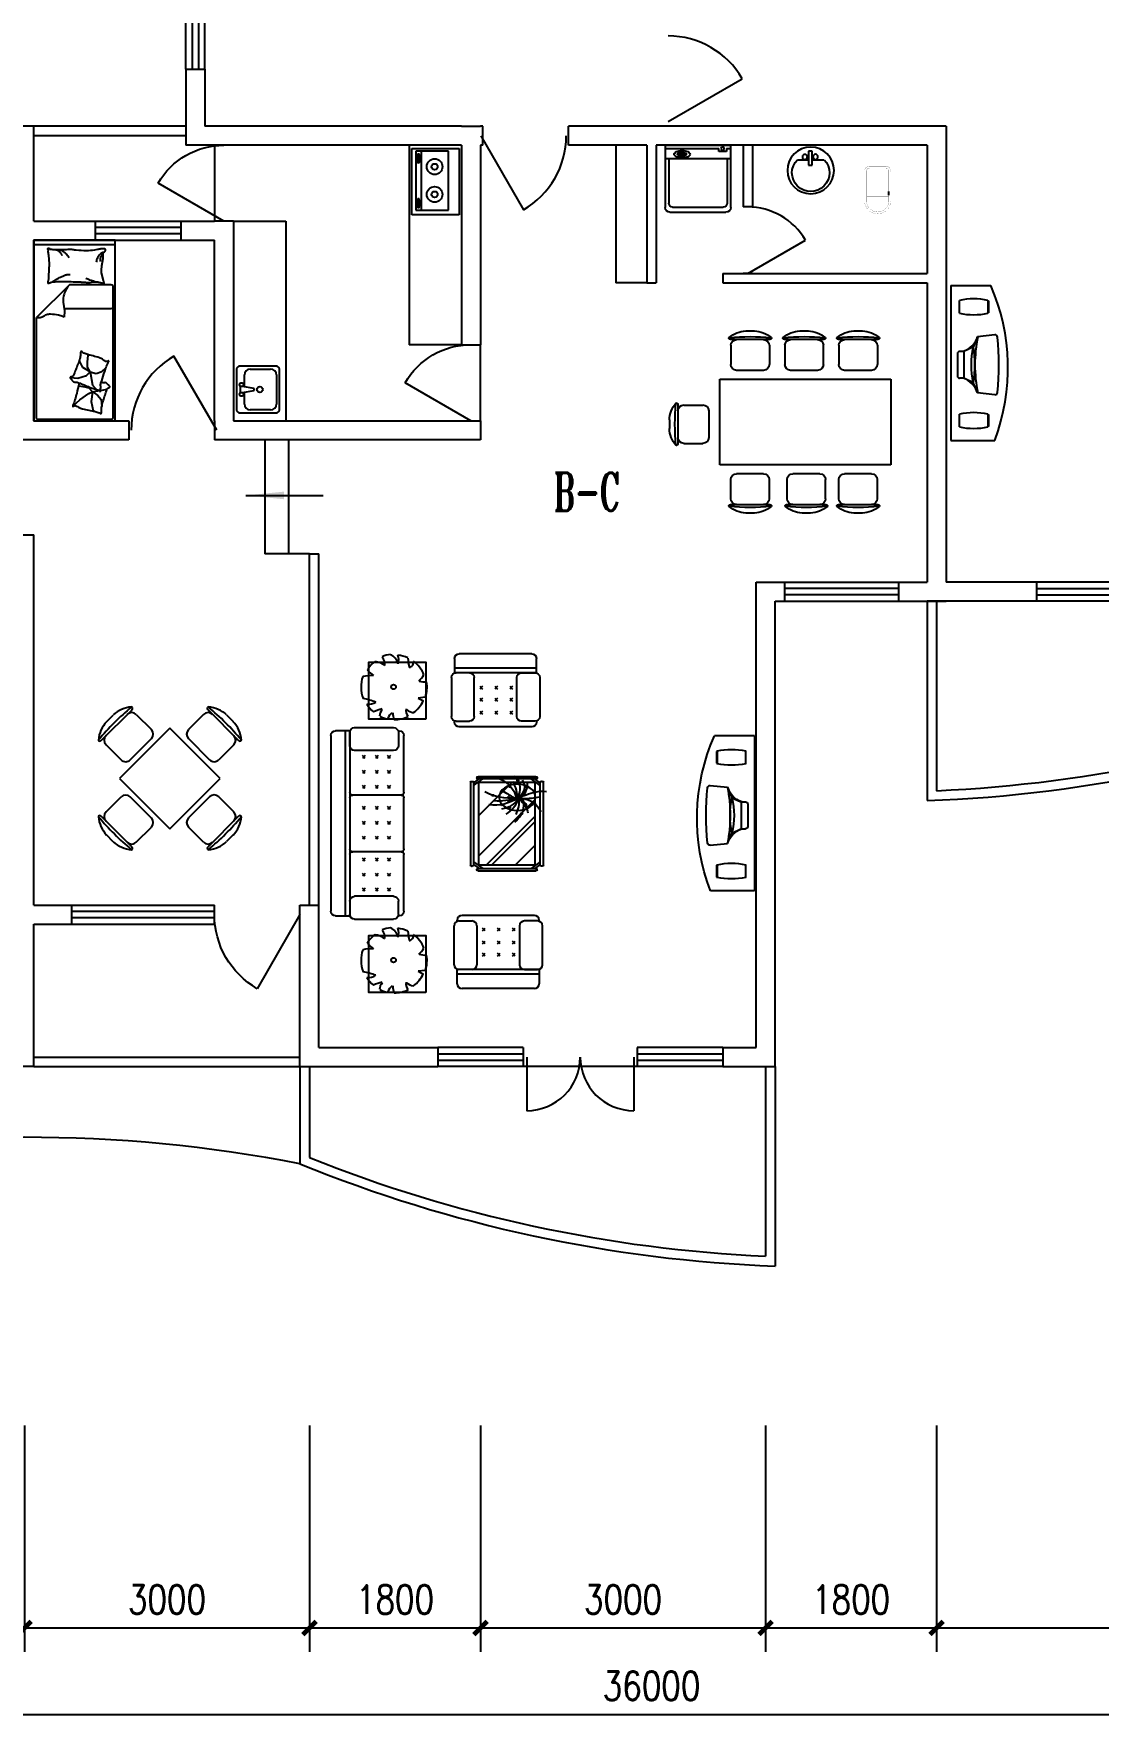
# Model space of a CAD drawing. Header units: millimetres. Extents: x 921 to 48431, y 453 to 41754.
# Drawn here: x 17580 to 28786, y 703 to 18397 of the extents above; entities that cross this region are included whole.
import ezdxf
from ezdxf.enums import TextEntityAlignment as Align

# ---------------------------------------------------------------- set-up
doc = ezdxf.new("R2010")
doc.units = ezdxf.units.MM
for name, color, linetype in [('3', 7, 'Continuous'), ('LINE', 7, 'Continuous'), ('PUB_DIM', 3, 'Continuous'), ('PUB_WINDW', 7, 'Continuous'), ('TOTHER', 7, 'Continuous'), ('WALL', 255, 'Continuous'), ('WINDOW', 2, 'Continuous'), ('WINDOW_TEXT', 7, 'Continuous')]:
    doc.layers.add(name, color=color, linetype=linetype)
doc.styles.add('_ROMANT', font='ROMANT', dxfattribs={"width": 0.6})
doc.styles.add('DIM_FONT', font='SIMPLEX', dxfattribs={"width": 0.8})
doc.styles.add('SIMPLEX', font='SIMPLEX.SHX')
doc.styles.get("Standard").update_dxf_attribs({"font": 'arial.ttf'})
doc.dimstyles.new('NORMAL', dxfattribs={"dimscale": 2, "dimtxt": 300, "dimasz": 1, "dimexe": 250, "dimexo": 300, "dimgap": 0.09, "dimtad": 1, "dimtoh": 1, "dimdec": 0, "dimzin": 0, "dimdsep": 46, "dimtxsty": 'DIM_FONT', "dimcen": 0.09, "dimadec": 0, "dimazin": 0, "dimtfac": 1, "dimtdec": 0, "dimtix": 1, "dimtofl": 0, "dimtmove": 2, "dimatfit": 3, "dimfxl": 1, "dimtolj": 1, "dimtzin": 0, "dimarcsym": 0})

# ---------------------------------------------------------------- blocks, each defined once
blk = doc.blocks.new('_DIMX')
at = {"const_width": 50}
blk.add_lwpolyline([(-70, -70), (70, 70)], dxfattribs=at)
blk = doc.blocks.new('*D76')
at = {"color": 4, "linetype": 'ByBlock', "transparency": 16777216}
for p, q in [((554845, -332279), (554845, -335569)), ((590845, -332279), (590845, -335569)), ((554846, -335319), (590844, -335319))]:
    blk.add_line(p, q, dxfattribs=at)
at = {"layer": 'DEFPOINTS', "color": 0, "linetype": 'ByBlock', "transparency": 16777216}
for p in [(554845, -331979), (590845, -331979), (590845, -335319)]:
    blk.add_point(p, dxfattribs=at)
at = {"color": 4, "linetype": 'ByBlock', "transparency": 16777216, "rotation": 180}
blk.add_blockref('_DIMX', (554845, -335319), dxfattribs=at)
at = {"color": 4, "linetype": 'ByBlock', "transparency": 16777216}
blk.add_blockref('_DIMX', (590845, -335319), dxfattribs=at)
at = {"color": 7, "linetype": 'ByBlock', "transparency": 16777216, "insert": (572845, -335019), "char_height": 300, "attachment_point": 5, "style": 'DIM_FONT'}
blk.add_mtext('\\A1;36000', dxfattribs=at)
blk = doc.blocks.new('*D59')
at = {"color": 4, "linetype": 'ByBlock', "transparency": 16777216}
for p, q in [((566245, -332279), (566245, -334659)), ((569245, -332279), (569245, -334659)), ((566246, -334409), (569244, -334409))]:
    blk.add_line(p, q, dxfattribs=at)
at = {"layer": 'DEFPOINTS', "color": 0, "linetype": 'ByBlock', "transparency": 16777216}
for p in [(566245, -331979), (569245, -331979), (569245, -334409)]:
    blk.add_point(p, dxfattribs=at)
at = {"color": 4, "linetype": 'ByBlock', "transparency": 16777216, "rotation": 180}
blk.add_blockref('_DIMX', (566245, -334409), dxfattribs=at)
at = {"color": 4, "linetype": 'ByBlock', "transparency": 16777216}
blk.add_blockref('_DIMX', (569245, -334409), dxfattribs=at)
at = {"color": 7, "linetype": 'ByBlock', "transparency": 16777216, "insert": (567745, -334109), "char_height": 300, "attachment_point": 5, "style": 'DIM_FONT'}
blk.add_mtext('\\A1;3000', dxfattribs=at)
blk = doc.blocks.new('*D63')
at = {"color": 4, "linetype": 'ByBlock', "transparency": 16777216}
for p, q in [((575845, -332279), (575845, -334659)), ((580645, -332279), (580645, -334659)), ((575846, -334409), (580644, -334409))]:
    blk.add_line(p, q, dxfattribs=at)
at = {"layer": 'DEFPOINTS', "color": 0, "linetype": 'ByBlock', "transparency": 16777216}
for p in [(575845, -331979), (580645, -331979), (580645, -334409)]:
    blk.add_point(p, dxfattribs=at)
at = {"color": 4, "linetype": 'ByBlock', "transparency": 16777216, "rotation": 180}
blk.add_blockref('_DIMX', (575845, -334409), dxfattribs=at)
at = {"color": 4, "linetype": 'ByBlock', "transparency": 16777216}
blk.add_blockref('_DIMX', (580645, -334409), dxfattribs=at)
at = {"color": 7, "linetype": 'ByBlock', "transparency": 16777216, "insert": (578245, -334109), "char_height": 300, "attachment_point": 5, "style": 'DIM_FONT'}
blk.add_mtext('\\A1;4800', dxfattribs=at)
blk = doc.blocks.new('*D62')
at = {"color": 4, "linetype": 'ByBlock', "transparency": 16777216}
for p, q in [((574045, -332279), (574045, -334659)), ((575845, -332279), (575845, -334659)), ((574046, -334409), (575844, -334409))]:
    blk.add_line(p, q, dxfattribs=at)
at = {"layer": 'DEFPOINTS', "color": 0, "linetype": 'ByBlock', "transparency": 16777216}
for p in [(574045, -331979), (575845, -331979), (575845, -334409)]:
    blk.add_point(p, dxfattribs=at)
at = {"color": 4, "linetype": 'ByBlock', "transparency": 16777216, "rotation": 180}
blk.add_blockref('_DIMX', (574045, -334409), dxfattribs=at)
at = {"color": 4, "linetype": 'ByBlock', "transparency": 16777216}
blk.add_blockref('_DIMX', (575845, -334409), dxfattribs=at)
at = {"color": 7, "linetype": 'ByBlock', "transparency": 16777216, "insert": (574945, -334109), "char_height": 300, "attachment_point": 5, "style": 'DIM_FONT'}
blk.add_mtext('\\A1;1800', dxfattribs=at)
blk = doc.blocks.new('*D61')
at = {"color": 4, "linetype": 'ByBlock', "transparency": 16777216}
for p, q in [((571045, -332279), (571045, -334659)), ((574045, -332279), (574045, -334659)), ((571046, -334409), (574044, -334409))]:
    blk.add_line(p, q, dxfattribs=at)
at = {"layer": 'DEFPOINTS', "color": 0, "linetype": 'ByBlock', "transparency": 16777216}
for p in [(571045, -331979), (574045, -331979), (574045, -334409)]:
    blk.add_point(p, dxfattribs=at)
at = {"color": 4, "linetype": 'ByBlock', "transparency": 16777216, "rotation": 180}
blk.add_blockref('_DIMX', (571045, -334409), dxfattribs=at)
at = {"color": 4, "linetype": 'ByBlock', "transparency": 16777216}
blk.add_blockref('_DIMX', (574045, -334409), dxfattribs=at)
at = {"color": 7, "linetype": 'ByBlock', "transparency": 16777216, "insert": (572545, -334109), "char_height": 300, "attachment_point": 5, "style": 'DIM_FONT'}
blk.add_mtext('\\A1;3000', dxfattribs=at)
blk = doc.blocks.new('*D60')
at = {"color": 4, "linetype": 'ByBlock', "transparency": 16777216}
for p, q in [((569245, -332279), (569245, -334659)), ((571045, -332279), (571045, -334659)), ((569246, -334409), (571044, -334409))]:
    blk.add_line(p, q, dxfattribs=at)
at = {"layer": 'DEFPOINTS', "color": 0, "linetype": 'ByBlock', "transparency": 16777216}
for p in [(569245, -331979), (571045, -331979), (571045, -334409)]:
    blk.add_point(p, dxfattribs=at)
at = {"color": 4, "linetype": 'ByBlock', "transparency": 16777216, "rotation": 180}
blk.add_blockref('_DIMX', (569245, -334409), dxfattribs=at)
at = {"color": 4, "linetype": 'ByBlock', "transparency": 16777216}
blk.add_blockref('_DIMX', (571045, -334409), dxfattribs=at)
at = {"color": 7, "linetype": 'ByBlock', "transparency": 16777216, "insert": (570145, -334109), "char_height": 300, "attachment_point": 5, "style": 'DIM_FONT'}
blk.add_mtext('\\A1;1800', dxfattribs=at)
blk = doc.blocks.new('_DBLK')
blk.add_line((-0.5, 0), (0, -0.866))
blk.add_arc((-0.5, 0), 1, 300, 0)
at = {"style": 'SIMPLEX', "flags": 9}
blk.add_attdef('A', text='', height=1, dxfattribs=at).set_placement((0, 1.5), align=Align.MIDDLE)
blk = doc.blocks.new('M_C55HKH')
for p, q in [((0, -52), (900, -52)), ((26, -509), (26, -1968)), ((503, -489), (46, -489)), ((503, -489), (872, -858)), ((46, -761), (564, -761)), ((872, -1968), (872, -858)), ((299, -1273), (295, -1270)), ((307, -1352), (299, -1273)), ((146, -1456), (100, -1409)), ((211, -1478), (146, -1456)), ((278, -1459), (211, -1478)), ((278, -1459), (251, -1606)), ((278, -1459), (305, -1407)), ((278, -1459), (357, -1410)), ((317, -1498), (278, -1459)), ((305, -1407), (307, -1352)), ((357, -1410), (393, -1337)), ((393, -1337), (392, -1318)), ((163, -1664), (89, -1649)), ((249, -1682), (175, -1667)), ((219, -1643), (211, -1652)), ((251, -1606), (219, -1643)), ((249, -1682), (286, -1639)), ((286, -1639), (333, -1628)), ((412, -1527), (317, -1498)), ((333, -1628), (405, -1618)), ((495, -1523), (412, -1527)), ((154, -1766), (147, -1841)), ((196, -1718), (154, -1766)), ((249, -1682), (196, -1718)), ((266, -1787), (243, -1892)), ((249, -1682), (266, -1787)), ((292, -1700), (249, -1682)), ((391, -1769), (292, -1700)), ((469, -1839), (391, -1769)), ((46, -1988), (852, -1988))]:
    blk.add_line(p, q)
blk.add_lwpolyline([(0, -2000), (0, 0), (900, 0), (900, -2000)], close=True)
for points in [[(135, -134, -0.263368), (107, -115, -0.494818), (116, -96, -0.049225), (134, -94, -0.036831), (158, -96, -0.031893), (196, -104, 0.035782), (230, -111, 0.032941), (319, -117, 0.026564), (430, -111, 0.017905), (468, -106, -0.033397), (488, -104, -0.03204), (525, -104, 0.018442), (590, -107, 0.010837), (654, -107, 0.014624), (702, -104, 0.111249), (725, -96, -0.153708), (742, -92, -0.076444), (749, -94, -0.215512), (751, -96, -0.585858), (748, -99, 0.363489), (744, -102, 0.191716), (743, -113, -0.129675), (745, -130, -0.01735), (742, -147, 0.019326), (740, -162, 0.018818), (733, -230, 0.021828), (732, -289, 0.006204), (734, -323, 0.001963), (740, -430, 0.028341), (744, -466, -0.117014), (744, -475, -0.36606), (742, -476, -0.03973), (728, -473, -0.048309), (715, -468, 0.062981), (704, -464, 0.04058), (681, -461, 0.014345), (614, -458, 0.005484), (488, -459, 0.007153), (392, -462, 0.008762), (350, -465, -0.008153), (304, -468, -0.06251), (247, -463, 0.078669), (201, -461, 0.047825), (179, -466, -0.034494), (148, -473, -0.023571), (123, -476, -0.510228), (122, -475), (129, -445), (150, -363, 0.073041), (152, -343, 0.023305), (146, -282, 0.018299), (142, -259, -0.01097), (135, -221, -0.042281), (132, -187, -0.027201), (135, -133)], [(133, -150, -0.05369), (148, -163, -0.070312), (156, -175, -0.015448), (159, -183, -0.013244), (163, -194, -0.082127), (166, -212, -0.064164), (163, -235)], [(135, -134, -0.077379), (170, -159, -0.077379), (195, -194, -0.047525), (205, -218, -0.047525), (210, -244)], [(609, -107, 0.027842), (585, -118, 0.048685), (573, -126, 0.023666), (545, -150, 0.031223), (526, -171, 0.046801), (521, -179, 0.023191), (513, -196)], [(691, -102, 0.088153), (656, -105, 0.088153), (625, -120, 0.077547), (604, -142, 0.077547), (590, -169)], [(225, -460, 0.009729), (253, -451, 0.009729), (280, -441, 0.007971), (301, -432, 0.007971), (323, -423)], [(695, -462, 0.016108), (656, -436, 0.024599), (629, -421, 0.009477), (580, -397, 0.015937), (550, -385, 0.072521), (534, -381, 0.033339), (498, -381)], [(503, -489, -0.085272), (566, -599, -0.124044), (575, -686), (562, -782), (563, -854)], [(563, -854, -0.027362), (602, -838, -0.040834), (629, -830, -0.038441), (717, -821, -0.076528), (761, -826, -0.103649), (788, -840, 0.093398), (818, -857, 0.072727), (841, -861, 0.052315), (872, -858)], [(400, -1581, 0.025626), (402, -1591, 0.0108), (426, -1697, 0.00456), (445, -1769, 0.01125), (454, -1797, 0.069394), (462, -1813, -0.079756), (468, -1827, -0.106399), (469, -1839, -0.328642), (466, -1842, -0.299547), (461, -1840, 0.189917), (454, -1835, 0.033518), (446, -1833, 0.075627), (442, -1833, 0.053489), (436, -1835, 0.017838), (418, -1843, 0.038394), (397, -1855, -0.059529), (384, -1862, -0.035943), (362, -1869, -0.011245), (291, -1884, -0.006203), (259, -1889, 0.010783), (241, -1893, 0.019485), (230, -1895, 0.005062), (188, -1908, 0.101392), (167, -1919, -0.223768), (156, -1922, -0.25558), (153, -1920, -0.081563), (150, -1907, -0.071805), (151, -1893, 0.069985), (152, -1879, 0.03546), (145, -1831, 0.029432), (130, -1774, 0.001554), (121, -1746, -0.00152), (112, -1718, -0.004735), (102, -1689, 0.00382), (91, -1653, 0.296001), (66, -1634, -0.649774), (61, -1616, -0.02319), (65, -1613, 0.0288), (68, -1610, 0.005727), (73, -1605, -0.004358), (80, -1599, -0.027528), (94, -1586, -0.046214), (104, -1580, -0.194121), (117, -1579, 0.133719), (137, -1580, 0.005779), (155, -1575, 0.008882)]]:
    blk.add_lwpolyline(points, format="xyb")
blk.add_lwpolyline([(345, -1251, 0.101392), (366, -1238, -0.223768), (377, -1234, -0.25558), (380, -1236, -0.081563), (384, -1249, -0.071805), (384, -1263, 0.069985), (384, -1277, 0.03546), (394, -1324, 0.029432), (414, -1380, 0.001554), (425, -1407, -0.00152), (437, -1434, -0.004735), (448, -1462, 0.00382), (462, -1497, 0.296001), (488, -1515, -0.649774), (495, -1532, -0.02319), (491, -1536, 0.0288), (488, -1539, 0.005727), (484, -1544, -0.004358), (478, -1551, -0.027528), (464, -1564, -0.046214), (455, -1571, -0.194121), (442, -1573, 0.133719), (422, -1574, 0.011505), (387, -1586, 0.008882), (343, -1604, 0.012426), (286, -1629, -0.033612), (264, -1637), (218, -1652), (182, -1663, 0.224341), (170, -1674, -0.722772), (163, -1673, -0.103513), (163, -1670, 0.053465), (163, -1664, 0.030109), (161, -1646, -0.031436), (159, -1628, -0.05324), (160, -1616, 0.05518), (161, -1604, 0.056271), (157, -1583, 0.0108), (124, -1480, 0.00456), (100, -1409, 0.01125), (89, -1381, 0.069394), (80, -1366, -0.079756), (73, -1353, -0.106399), (71, -1341, -0.328642), (74, -1338, -0.299547), (79, -1340, 0.189917), (86, -1344, 0.033518), (94, -1345, 0.075627), (98, -1345, 0.053489), (104, -1343, 0.017838), (122, -1333, 0.038394), (141, -1319, -0.059529), (154, -1311, -0.035943), (175, -1303, -0.011245), (245, -1283, -0.006203), (276, -1275, 0.010783), (295, -1270, 0.019485), (305, -1266, 0.005062)], format="xyb", close=True)
for centre, start, end in [((46, -509), 90, 180), ((46, -741), 180, 270), ((46, -1968), 180, 270), ((852, -1968), 270, 0)]:
    blk.add_arc(centre, 20, start, end)
at = {"style": 'DIM_FONT', "width": 0.8, "flags": 9}
for tag in ['XSIZE', 'YSIZE']:
    blk.add_attdef(tag, (0, 0), '', height=0.5, dxfattribs=at)
blk = doc.blocks.new('_WBLK')
for p, q in [((-0.5, 0.5), (0.5, 0.5)), ((0.5, 0.167), (-0.5, 0.167)), ((0.5, -0.167), (-0.5, -0.167)), ((-0.5, -0.5), (0.5, -0.5))]:
    blk.add_line(p, q)
at = {"style": 'SIMPLEX', "flags": 9}
blk.add_attdef('A', text='', height=1, dxfattribs=at).set_placement((0, 1.5), align=Align.MIDDLE)
blk = doc.blocks.new('M_C31TFZ')
for p, q in [((-729, 395), (-404, 720)), ((393, 721), (718, 395)), ((-672, 593), (-602, 663)), ((-359, 669), (-200, 510)), ((348, 669), (189, 510)), ((591, 664), (661, 594)), ((-5, 527), (-536, -3)), ((-423, 192), (-200, 415)), ((525, -3), (-5, 527)), ((189, 415), (412, 192)), ((-678, 351), (-518, 192)), ((667, 351), (508, 192)), ((-536, -3), (-5, -533)), ((-5, -533), (525, -3)), ((-677, -357), (-518, -198)), ((-200, -421), (-423, -198)), ((412, -198), (190, -420)), ((667, -357), (508, -198)), ((-403, -726), (-729, -401)), ((-359, -675), (-200, -516)), ((349, -675), (190, -516)), ((718, -401), (393, -726)), ((-602, -670), (-672, -599)), ((661, -599), (591, -669))]:
    blk.add_line(p, q)
for centre, radius, start, end in [((1327, -1336), 2713, 129.8023, 140.1977), ((-386, 434), 316, 94.2735, 133.2349), ((-408, 738), 10, 22.33, 94.2735), ((-418, 734), 20, 315, 22.33), ((407, 735), 20, 157.67, 225), ((398, 738), 10, 85.7265, 157.67), ((-1338, -1336), 2713, 39.8023, 50.1977), ((375, 434), 316, 46.7651, 85.7265), ((-442, 377), 316, 136.7651, 175.7265), ((-407, 621), 67.5, 45, 135), ((396, 622), 67.5, 45, 135), ((431, 377), 316, 4.2735, 43.2349), ((-747, 400), 10, 175.7265, 247.67), ((-743, 409), 20, 247.67, 315), ((-630, 399), 67.5, 135, 225), ((-248, 462), 67.5, 315, 45), ((237, 462), 67.5, 135, 225), ((619, 399), 67.5, 315, 45), ((732, 409), 20, 225, 292.33), ((736, 400), 10, 292.33, 4.2735), ((-471, 239), 67.5, 225, 315), ((460, 240), 67.5, 225, 315), ((-471, -246), 67.5, 45, 135), ((460, -245), 67.5, 45, 135), ((-747, -406), 10, 112.33, 184.2735), ((-442, -383), 316, 184.2735, 223.2349), ((1328, 1330), 2713, 219.8023, 230.1977), ((-743, -415), 20, 45, 112.33), ((-630, -405), 67.5, 135, 225), ((-248, -468), 67.5, 315, 45), ((237, -468), 67.5, 135, 225), ((-1338, 1330), 2713, 309.8023, 320.1977), ((431, -383), 316, 316.7651, 355.7265), ((619, -405), 67.5, 315, 45), ((732, -415), 20, 67.67, 135), ((736, -406), 10, 355.7265, 67.67), ((-385, -440), 316, 226.7651, 265.7265), ((-407, -627), 67.5, 225, 315), ((396, -627), 67.5, 225, 315), ((375, -439), 316, 274.2735, 313.2349), ((-408, -744), 10, 265.7265, 337.67), ((-418, -741), 20, 337.67, 45), ((407, -740), 20, 135, 202.33), ((398, -744), 10, 202.33, 274.2735)]:
    blk.add_arc(centre, radius, start, end)
at = {"width": 0.8, "flags": 9}
for tag in ['XSIZE', 'YSIZE']:
    blk.add_attdef(tag, (0, 0), '', height=0.5, dxfattribs=at)
blk = doc.blocks.new('M_C56KIS')
for p, q in [((62, 318), (72, 242)), ((72, 242), (101, 299)), ((101, 299), (101, 299))]:
    blk.add_line(p, q)
blk.add_lwpolyline([(294, 325), (294, -275), (-306, -275), (-306, 325)], close=True)
blk.add_circle((-46, -16), 24.7)
for centre, radius, start, end in [((-307, 139), 56.5, 8.941, 100.0107), ((-46, -12), 340, 112.0103, 142.6392), ((-371, -22), 380, 45.9782, 58.5315), ((-666, 365), 570, 348.5728, 356.6649), ((-46, -12), 348, 72.0426, 98.475), ((-46, -12), 341, 37.2751, 64.8245), ((82, 215), 145, 319.7203, 351.7151), ((-277, -88), 115, 97.3912, 159.6952), ((-332, -105), 143, 71.8009, 110.5991), ((-46, -12), 338, 154.3498, 173.0356), ((-402, 850), 718, 274.1465, 282.1238), ((207, 198), 84.2, 254.8555, 310.96), ((-46, -12), 345, 0.5321, 25.5856), ((-46, -12), 342, 185.9236, 201.5277), ((-287, -214), 106, 81.8314, 131.8278), ((-119, -230), 194, 141.6582, 174.3093), ((1199, 167), 1058, 196.6397, 201.9099), ((262, -63), 99.6, 227.0454, 270.9651), ((241, 102), 125, 263.2775, 297.8128), ((333, 45), 131, 215.3868, 249.7411), ((-46, -12), 344, 334.0767, 348.9021), ((-46, -12), 333, 216.594, 237.4464), ((-456, -26), 353, 310.8536, 325.193), ((259, -243), 425, 177.9455, 193.2146), ((-46, -12), 346, 251.5307, 290.63), ((1320, -611), 1274, 161.2865, 167.5451), ((-13, -284), 151, 354.7323, 32.8544), ((-46, -12), 339, 302.6098, 320.6752)]:
    blk.add_arc(centre, radius, start, end)
at = {"style": 'DIM_FONT', "width": 0.8, "flags": 9}
for tag in ['XSIZE', 'YSIZE']:
    blk.add_attdef(tag, (0, 0), '', height=0.5, dxfattribs=at)
blk = doc.blocks.new('M_C47JEV')
for p, q in [((-431, 711), (-431, 720)), ((-415, 711), (-275, 711)), ((381, 770), (-381, 770)), ((415, 711), (275, 711)), ((431, 711), (431, 720)), ((-465, 250), (-465, 661)), ((-225, 661), (-225, 250)), ((-136, 606), (-166, 637)), ((-166, 606), (-136, 637)), ((-9, 606), (21, 637)), ((21, 606), (-9, 637)), ((179, 606), (149, 637)), ((149, 606), (179, 637)), ((225, 661), (225, 250)), ((465, 250), (465, 661)), ((-136, 469), (-166, 499)), ((-166, 469), (-136, 499)), ((-136, 342), (-166, 372)), ((-166, 342), (-136, 372)), ((21, 469), (-9, 499)), ((-9, 469), (21, 499)), ((21, 342), (-9, 372)), ((-9, 342), (21, 372)), ((179, 469), (149, 499)), ((149, 469), (179, 499)), ((179, 342), (149, 372)), ((149, 342), (179, 372)), ((-431, 50), (-431, 203)), ((431, 200), (-431, 200)), ((-275, 200), (-415, 200)), ((275, 200), (415, 200)), ((431, 200), (431, 50)), ((431, 150), (-431, 150)), ((381, 0), (-381, 0))]:
    blk.add_line(p, q)
for centre, start, end in [((-415, 661), 90, 180), ((-381, 720), 90, 180), ((-275, 661), 0, 90), ((275, 661), 90, 180), ((381, 720), 360, 90), ((415, 661), 0, 90), ((-415, 250), 180, 270), ((-275, 250), 270, 0), ((275, 250), 180, 270), ((415, 250), 270, 0), ((-381, 50), 180, 270), ((381, 50), 270, 0)]:
    blk.add_arc(centre, 50, start, end)
at = {"style": 'DIM_FONT', "width": 0.8, "flags": 9}
for tag in ['XSIZE', 'YSIZE']:
    blk.add_attdef(tag, (0, 0), '', height=0.5, dxfattribs=at)
blk = doc.blocks.new('_DBLK1')
for p, q in [((-0.47, 0), (-0.47, -0.47)), ((0.47, 0), (0.47, -0.47))]:
    blk.add_line(p, q)
for centre, start, end in [((-0.47, 0), 270, 0), ((0.47, 0), 180, 270)]:
    blk.add_arc(centre, 0.47, start, end)
at = {"layer": 'WINDOW_TEXT', "style": 'SIMPLEX', "flags": 9}
blk.add_attdef('A', text='', height=1, dxfattribs=at).set_placement((0, 1.5), align=Align.MIDDLE)
blk = doc.blocks.new('M_C46QQU')
for p, q in [((-975, 711), (-975, 720)), ((-958, 711), (-818, 711)), ((-925, 770), (-327, 770)), ((-298, 740), (-298, 230)), ((-269, 770), (269, 770)), ((298, 740), (298, 230)), ((327, 770), (925, 770)), ((958, 711), (818, 711)), ((975, 711), (975, 720)), ((-1008, 250), (-1008, 661)), ((-768, 661), (-768, 250)), ((-713, 627), (-683, 597)), ((-683, 627), (-713, 597)), ((-556, 627), (-526, 597)), ((-526, 627), (-556, 597)), ((-398, 627), (-368, 597)), ((-368, 627), (-398, 597)), ((-138, 627), (-168, 597)), ((-168, 627), (-138, 597)), ((20, 627), (-11, 597)), ((-11, 627), (20, 597)), ((177, 627), (147, 597)), ((147, 627), (177, 597)), ((368, 627), (398, 597)), ((398, 627), (368, 597)), ((526, 627), (556, 597)), ((556, 627), (526, 597)), ((683, 627), (713, 597)), ((713, 627), (683, 597)), ((768, 661), (768, 250)), ((1008, 250), (1008, 661)), ((-713, 500), (-683, 469)), ((-683, 500), (-713, 469)), ((-713, 363), (-683, 332)), ((-683, 363), (-713, 332)), ((-556, 500), (-526, 469)), ((-526, 500), (-556, 469)), ((-526, 363), (-556, 332)), ((-556, 363), (-526, 332)), ((-398, 500), (-368, 469)), ((-368, 500), (-398, 469)), ((-398, 363), (-368, 332)), ((-368, 363), (-398, 332)), ((-138, 500), (-168, 469)), ((-168, 500), (-138, 469)), ((-138, 363), (-168, 332)), ((-168, 363), (-138, 332)), ((20, 500), (-11, 469)), ((-11, 500), (20, 469)), ((-11, 363), (20, 332)), ((20, 363), (-11, 332)), ((177, 500), (147, 469)), ((147, 500), (177, 469)), ((177, 363), (147, 332)), ((147, 363), (177, 332)), ((368, 500), (398, 469)), ((398, 500), (368, 469)), ((368, 363), (398, 332)), ((398, 363), (368, 332)), ((526, 500), (556, 469)), ((556, 500), (526, 469)), ((556, 363), (526, 332)), ((526, 363), (556, 332)), ((683, 500), (713, 469)), ((713, 500), (683, 469)), ((683, 363), (713, 332)), ((713, 363), (683, 332)), ((-975, 50), (-975, 203)), ((975, 200), (-975, 200)), ((-818, 200), (-958, 200)), ((818, 200), (958, 200)), ((975, 200), (975, 50)), ((975, 150), (-975, 150)), ((925, 0), (-925, 0))]:
    blk.add_line(p, q)
for centre, radius, start, end in [((-958, 661), 50, 90, 180), ((-925, 720), 50, 90, 180), ((-818, 661), 50, 0, 90), ((-328, 740), 30, 360, 90), ((-268, 740), 30, 90, 180), ((268, 740), 30, 0, 90), ((328, 740), 30, 90, 180), ((818, 661), 50, 90, 180), ((925, 720), 50, 360, 90), ((958, 661), 50, 0, 90), ((-958, 250), 50, 180, 270), ((-818, 250), 50, 270, 0), ((-328, 230), 30, 270, 0), ((-268, 230), 30, 180, 270), ((268, 230), 30, 270, 360), ((328, 230), 30, 180, 270), ((818, 250), 50, 180, 270), ((958, 250), 50, 270, 0), ((-925, 50), 50, 180, 270), ((925, 50), 50, 270, 0)]:
    blk.add_arc(centre, radius, start, end)
at = {"style": 'DIM_FONT', "width": 0.8, "flags": 9}
for tag in ['XSIZE', 'YSIZE']:
    blk.add_attdef(tag, (0, 0), '', height=0.5, dxfattribs=at)
blk = doc.blocks.new('U_B25PKY')
for p, q in [((0, 421), (-1632, 421)), ((-1632, 421), (-1632, -42)), ((0, 421), (0, 0)), ((-1489, 330), (-1356, 330)), ((-1131, 138), (-1022, 183)), ((-1022, 183), (-979, 278)), ((-977, 288), (-977, 327)), ((-695, 283), (-977, 283)), ((-719, 351), (-953, 351)), ((-695, 288), (-695, 327)), ((-650, 183), (-693, 278)), ((-541, 138), (-650, 183)), ((-292, 330), (-159, 330)), ((-1356, 30), (-1489, 30)), ((-1486, 28), (-1360, 28)), ((-1486, 22), (-1486, 28)), ((-1360, 22), (-1486, 22)), ((-1360, 28), (-1360, 22)), ((-1151, -45), (-1131, 138)), ((-521, -45), (-541, 138)), ((-159, 30), (-292, 30)), ((-288, 28), (-163, 28)), ((-288, 22), (-288, 28)), ((-163, 22), (-288, 22)), ((-163, 28), (-163, 22))]:
    blk.add_line(p, q)
for centre, radius, start, end in [((-813, 180), 693, 167.4936, 192.5064), ((-2033, 180), 693, 347.4936, 12.5064), ((-1206, 368), 242, 287.8629, 340.7144), ((-836, -540), 747, 75.5623, 104.4377), ((-836, 1237), 1071, 259.9835, 280.0165), ((-1001, 288), 24, 335.571, 0), ((-953, 327), 24, 90, 180), ((-719, 327), 24, 0, 90), ((-466, 368), 242, 199.2856, 252.1371), ((-671, 288), 24, 180, 204.429), ((384, 180), 693, 167.4936, 192.5064), ((-835, 180), 693, 347.4936, 12.5064), ((-867, 1977), 2159, 249.253, 293.6744), ((-836, -1344), 1510, 78.7291, 101.2709), ((-1127, -47), 24, 173.8008, 270), ((-836, 2854), 2940, 264.3155, 275.6845), ((-545, -47), 24, 270, 6.1992)]:
    blk.add_arc(centre, radius, start, end)
at = {"style": 'DIM_FONT', "width": 0.6, "flags": 9}
for tag in ['XSIZE', 'YSIZE']:
    blk.add_attdef(tag, (0, 0), '', height=0.5, dxfattribs=at)
blk = doc.blocks.new('U_B4CPY')
at = {"layer": 'PUB_DIM', "rotation": 270}
blk.add_blockref('U_B25PKY', (-421, 0), dxfattribs=at)
at = {"style": 'DIM_FONT', "width": 0.8, "flags": 9}
for tag in ['XSIZE', 'YSIZE']:
    blk.add_attdef(tag, (0, 0), '', height=0.5, dxfattribs=at)
blk = doc.blocks.new('M_C57NTX')
for p, q in [((-427, 268), (-471, 224)), ((-399, 268), (-471, 196)), ((-446, 283), (-446, 278)), ((-436, 293), (473, 293)), ((-436, 268), (473, 268)), ((436, 268), (509, 196)), ((465, 268), (509, 224)), ((483, 283), (483, 278)), ((-496, -226), (-496, 233)), ((-486, 243), (-481, 243)), ((-471, -226), (-471, 233)), ((-431, 72), (-217, 228)), ((-431, -116), (43, 228)), ((-431, -159), (102, 228)), ((-336, -222), (283, 228)), ((509, 233), (509, -226)), ((524, 243), (519, 243)), ((534, 233), (534, -226)), ((106, -222), (469, 42)), ((-486, -236), (-481, -236)), ((-399, -262), (-471, -189)), ((-427, -262), (-471, -218)), ((473, -262), (-436, -262)), ((436, -262), (509, -189)), ((465, -262), (509, -218)), ((524, -236), (519, -236)), ((-446, -277), (-446, -272)), ((473, -287), (-436, -287)), ((483, -277), (483, -272))]:
    blk.add_line(p, q)
blk.add_lwpolyline([(-431, -222), (-431, 228), (469, 228), (469, -222)], close=True)
at = {"const_width": 12}
for points in [[(225, 150, 1), (237, 150, 1)], [(253, 126, 1), (265, 126, 1)], [(409, 163, 1), (421, 163, 1)], [(123, 120, 1), (135, 120, 1)], [(189, 24, 1), (201, 24, 1)], [(264, 18, 1), (276, 18, 1)], [(277, 84, 1), (289, 84, 1)], [(288, 107, 1), (300, 107, 1)], [(294, 93, 1), (306, 93, 1)], [(297, 74, 1), (309, 74, 1)], [(305, 18, 1), (317, 18, 1)], [(308, 87, 1), (320, 87, 1)], [(418, 27, 1), (430, 27, 1)], [(486, 90, 1), (498, 90, 1)], [(220, -38, 1), (232, -38, 1)], [(324, -108, 1), (336, -108, 1)]]:
    blk.add_lwpolyline(points, format="xyb", close=True, dxfattribs=at)
blk.add_circle((308, 86), 144)
for centre, radius, start, end in [((-436, 283), 10, 90, 180), ((-436, 278), 10, 180, 270), ((109, 83), 193, 6.9904, 78.0284), ((156, 293), 219, 342.9456, 6.4814), ((473, 283), 10, 0, 90), ((473, 278), 10, 270, 0), ((-486, 233), 10, 90, 180), ((-481, 233), 10, 0, 90), ((228, -157), 293, 78.5516, 130.9815), ((110, -88), 259, 48.7581, 83.8624), ((176, 42), 126, 28.8901, 78.4579), ((781, 125), 490, 163.8561, 179.1105), ((-395, 504), 810, 328.9873, 340.361), ((421, -27), 169, 62.9909, 135.9102), ((448, -69), 233, 85.8741, 126.9558), ((519, 233), 10, 90, 180), ((524, 233), 10, 0, 90), ((280, -402), 502, 88.3286, 108.729), ((344, -194), 291, 103.0452, 139.7766), ((364, -84), 190, 114.0956, 166.2953), ((482, -98), 260, 134.4861, 189.3762), ((613, -62), 346, 155.0888, 185.9637), ((267, -555), 642, 70.5249, 87.8244), ((624, 28), 325, 171.2496, 218.2333), ((404, -128), 234, 53.3231, 115.7633), ((-1013, -1156), 1790, 39.0488, 42.6799), ((269, -208), 287, 31.315, 82.1378), ((-486, -226), 10, 180, 270), ((-481, -226), 10, 270, 0), ((-436, -272), 10, 90, 180), ((473, -272), 10, 0, 90), ((519, -226), 10, 180, 270), ((524, -226), 10, 270, 0), ((-436, -277), 10, 180, 270), ((473, -277), 10, 270, 0)]:
    blk.add_arc(centre, radius, start, end)
at = {"style": 'DIM_FONT', "width": 0.8, "flags": 9}
for tag in ['XSIZE', 'YSIZE']:
    blk.add_attdef(tag, (0, 0), '', height=0.5, dxfattribs=at)
blk = doc.blocks.new('M_B0OPK')
for p, q in [((-0.5, 0.5), (0.5, 0.5)), ((0.5, 0.167), (-0.5, 0.167)), ((0.5, -0.167), (-0.5, -0.167)), ((-0.5, -0.5), (0.5, -0.5))]:
    blk.add_line(p, q)
blk = doc.blocks.new('U_B22PJQ')
for p, q in [((154, 1464), (614, 1464)), ((159, 1397), (159, 1172)), ((335, 1564), (434, 1564)), ((609, 1397), (609, 1172)), ((786, 1464), (1246, 1464)), ((791, 1397), (791, 1172)), ((966, 1564), (1065, 1564)), ((1241, 1397), (1241, 1172)), ((1417, 1464), (1877, 1464)), ((1422, 1397), (1422, 1172)), ((1597, 1564), (1697, 1564)), ((1872, 1397), (1872, 1172)), ((0, 1000), (0, 0)), ((2000, 1000), (0, 1000)), ((227, 1104), (542, 1104)), ((858, 1104), (1173, 1104)), ((1490, 1104), (1805, 1104)), ((2000, 0), (2000, 1000)), ((2131, 632), (2131, 317)), ((2423, 699), (2198, 699)), ((2491, 704), (2491, 244)), ((2591, 524), (2591, 425)), ((2423, 249), (2198, 249)), ((0, 0), (2000, 0)), ((159, -397), (159, -172)), ((542, -104), (227, -104)), ((609, -397), (609, -172)), ((765, -397), (765, -172)), ((1147, -104), (832, -104)), ((1215, -397), (1215, -172)), ((1422, -397), (1422, -172)), ((1805, -104), (1490, -104)), ((1872, -397), (1872, -172)), ((614, -464), (154, -464)), ((434, -564), (335, -564)), ((1220, -464), (760, -464)), ((1039, -564), (940, -564)), ((1877, -464), (1417, -464)), ((1697, -564), (1597, -564))]:
    blk.add_line(p, q)
for centre, radius, start, end in [((145, 1480), 10, 130.7265, 202.67), ((154, 1484), 20, 202.67, 270), ((344, 1249), 316, 91.7651, 130.7265), ((384, -1214), 2713, 84.8023, 95.1977), ((227, 1397), 67.5, 90, 180), ((424, 1249), 316, 49.2735, 88.2349), ((542, 1397), 67.5, 0, 90), ((614, 1484), 20, 270, 337.33), ((624, 1480), 10, 337.33, 49.2735), ((776, 1480), 10, 130.7265, 202.67), ((786, 1484), 20, 202.67, 270), ((976, 1249), 316, 91.7651, 130.7265), ((1016, -1214), 2713, 84.8023, 95.1977), ((858, 1397), 67.5, 90, 180), ((1055, 1249), 316, 49.2735, 88.2349), ((1173, 1397), 67.5, 0, 90), ((1246, 1484), 20, 270, 337.33), ((1255, 1480), 10, 337.33, 49.2735), ((1408, 1480), 10, 130.7265, 202.67), ((1417, 1484), 20, 202.67, 270), ((1607, 1249), 316, 91.7651, 130.7265), ((1647, -1214), 2713, 84.8023, 95.1977), ((1490, 1397), 67.5, 90, 180), ((1687, 1249), 316, 49.2735, 88.2349), ((1805, 1397), 67.5, 0, 90), ((1877, 1484), 20, 270, 337.33), ((1886, 1480), 10, 337.33, 49.2735), ((227, 1172), 67.5, 180, 270), ((542, 1172), 67.5, 270, 0), ((858, 1172), 67.5, 180, 270), ((1173, 1172), 67.5, 270, 0), ((1490, 1172), 67.5, 180, 270), ((1805, 1172), 67.5, 270, 0), ((2198, 632), 67.5, 90, 180), ((2423, 632), 67.5, 0, 90), ((2511, 704), 20, 112.67, 180), ((2507, 713), 10, 40.7265, 112.67), ((-187, 474), 2713, 354.8023, 5.1977), ((2275, 514), 316, 1.7651, 40.7265), ((2275, 434), 316, 319.2735, 358.2349), ((2198, 317), 67.5, 180, 270), ((2423, 317), 67.5, 270, 0), ((2511, 244), 20, 180, 247.33), ((2507, 235), 10, 247.33, 319.2735), ((227, -172), 67.5, 90, 180), ((542, -172), 67.5, 0, 90), ((832, -172), 67.5, 90, 180), ((1147, -172), 67.5, 0, 90), ((1490, -172), 67.5, 90, 180), ((1805, -172), 67.5, 0, 90), ((145, -480), 10, 157.33, 229.2735), ((154, -484), 20, 90, 157.33), ((344, -249), 316, 229.2735, 268.2349), ((384, 2214), 2713, 264.8023, 275.1977), ((227, -397), 67.5, 180, 270), ((424, -249), 316, 271.7651, 310.7265), ((542, -397), 67.5, 270, 0), ((614, -484), 20, 22.67, 90), ((624, -480), 10, 310.7265, 22.67), ((750, -480), 10, 157.33, 229.2735), ((760, -484), 20, 90, 157.33), ((990, 2214), 2713, 264.8023, 275.1977), ((950, -249), 316, 229.2735, 268.2349), ((832, -397), 67.5, 180, 270), ((1029, -249), 316, 271.7651, 310.7265), ((1147, -397), 67.5, 270, 0), ((1220, -484), 20, 22.67, 90), ((1229, -480), 10, 310.7265, 22.67), ((1408, -480), 10, 157.33, 229.2735), ((1417, -484), 20, 90, 157.33), ((1607, -249), 316, 229.2735, 268.2349), ((1647, 2214), 2713, 264.8023, 275.1977), ((1490, -397), 67.5, 180, 270), ((1687, -249), 316, 271.7651, 310.7265), ((1805, -397), 67.5, 270, 0), ((1877, -484), 20, 22.67, 90), ((1886, -480), 10, 310.7265, 22.67)]:
    blk.add_arc(centre, radius, start, end)
at = {"style": 'DIM_FONT', "width": 0.8, "flags": 9}
for tag in ['XSIZE', 'YSIZE']:
    blk.add_attdef(tag, (0, 0), '', height=0.5, dxfattribs=at)
blk = doc.blocks.new('_ARROW')
blk.add_solid([(0, 0), (-1, 0.1), (-1, -0.1)])
blk = doc.blocks.new('M_E31EAW')
at = {"color": 0, "linetype": 'ByBlock'}
for p, q in [((0, 215), (0, -215)), ((419, 245), (31, 245)), ((143, 215), (358, 215)), ((450, -215), (450, 215)), ((41, -31), (41, 31)), ((184, 10), (61, 31)), ((82, 26), (82, 153)), ((184, -10), (184, 10)), ((419, 153), (419, -153)), ((61, -31), (184, -10)), ((82, -153), (82, -26)), ((31, -245), (419, -245)), ((358, -215), (143, -215))]:
    blk.add_line(p, q, dxfattribs=at)
for centre, radius in [((51, 51), 20.5), ((245, 0), 30.7), ((51, -51), 20.5)]:
    blk.add_circle(centre, radius, dxfattribs=at)
for centre, radius, start, end in [((31, 215), 30.7, 90, 180), ((143, 153), 61.4, 90, 180), ((358, 153), 61.4, 0, 90), ((419, 215), 30.7, 0, 90), ((143, -153), 61.4, 180, 270), ((358, -153), 61.4, 270, 0), ((31, -215), 30.7, 180, 270), ((419, -215), 30.7, 270, 0)]:
    blk.add_arc(centre, radius, start, end, dxfattribs=at)
at = {"style": 'DIM_FONT', "width": 0.8, "flags": 9}
for tag in ['XSIZE', 'YSIZE']:
    blk.add_attdef(tag, (0, 0), '', height=0.5, dxfattribs=at)
blk = doc.blocks.new('M_E2')
blk.add_line((-306, -118), (-266, -118))
at = {"const_width": 1.5}
for points in [[(-366, 138, 0.97895), (-366, -138, 0.97895)], [(-366, 118, 0.97895), (-366, -118, 0.97895)], [(-306, 118, 0.414214), (-316, 108, 0.414214)], [(0, 88, 0.462192), (-59, 137, 0.462192)], [(-20, 88, 0.414214), (-50, 118, 0.414214)], [(-316, -108, 0.414214), (-306, -118, 0.414214)], [(-59, -137, 0.462192), (0, -88, 0.462192)], [(-50, -118, 0.414214), (-20, -88, 0.414214)]]:
    blk.add_lwpolyline(points, format="xyb", dxfattribs=at)
for points in [[(-366, 137), (-59, 137)], [(-316, 118), (-366, 118)], [(-340, 118), (-266, 118)], [(-316, 108), (-316, -108)], [(-50, 118), (-267, 118)], [(-20, -88), (-20, 88)], [(0, 88), (0, -88)], [(-381, -137), (-59, -137)], [(-316, -118), (-366, -118)], [(-340, -118), (-266, -118)], [(-266, -118), (-50, -118)]]:
    blk.add_lwpolyline(points, dxfattribs=at)
at = {"width": 0.8, "flags": 9}
for tag in ['XSIZE', 'YSIZE']:
    blk.add_attdef(tag, (0, 0), '', height=0.5, dxfattribs=at)
blk = doc.blocks.new('M_E19')
for p, q in [((-323, -113), (-323, -456)), ((299, -113), (-323, -113)), ((299, -456), (299, -113)), ((-323, -400), (299, -400)), ((-323, -456), (299, -456)), ((-291, -422), (-291, -434)), ((-216, -432), (-280, -432)), ((-280, -432), (-280, -448)), ((-280, -448), (-216, -448)), ((-216, -448), (-216, -432)), ((-199, -423), (-199, -434)), ((182, -422), (182, -434)), ((193, -432), (193, -448)), ((257, -432), (193, -432)), ((193, -448), (257, -448)), ((257, -448), (257, -432)), ((274, -423), (274, -434))]:
    blk.add_line(p, q)
for points in [[(-199, -423, 0.259034), (-201, -420, 0.076276), (-213, -415, 0.036515), (-226, -412, 0.026615), (-245, -411, 0.026615), (-264, -412, 0.036515), (-277, -415, 0.076276), (-289, -420, 0.259034), (-291, -423, 0.078462), (-291, -424, 0.056762)], [(-199, -434, 0.259034), (-201, -430, 0.076276), (-213, -425, 0.036515), (-226, -423, 0.026615), (-245, -422, 0.026615), (-264, -423, 0.036515), (-277, -425, 0.076276), (-289, -430, 0.259034), (-291, -434, 0.259034), (-289, -437, 0.056762), (-280, -441, 0.036515)], [(-216, -443, 0.008736), (-213, -442, 0.076276), (-201, -437, 0.259034), (-199, -434, 0.259034)], [(274, -423, 0.259034), (272, -420, 0.076276), (260, -415, 0.036515), (247, -412, 0.026615), (228, -411, 0.026615), (209, -412, 0.036515), (196, -415, 0.076276), (184, -420, 0.259034), (182, -423, 0.078462), (182, -424, 0.056762)], [(274, -434, 0.259034), (272, -430, 0.076276), (260, -425, 0.036515), (247, -423, 0.026615), (228, -422, 0.026615), (209, -423, 0.036515), (196, -425, 0.076276), (184, -430, 0.259034), (182, -434, 0.259034), (184, -437, 0.056762), (193, -441, 0.036515)], [(257, -443, 0.008736), (260, -442, 0.076276), (272, -437, 0.259034), (274, -434, 0.259034)]]:
    blk.add_lwpolyline(points, format="xyb")
at = {"layer": 'TOTHER', "linetype": 'Continuous'}
for p, q in [((-350, 0), (350, 0)), ((-350, -500), (-350, 0)), ((350, 0), (350, -500)), ((350, -500), (-350, -500))]:
    blk.add_line(p, q, dxfattribs=at)
for centre, radius in [((-158, -259), 82.5), ((134, -259), 82.5), ((-158, -259), 31.6), ((134, -259), 31.6)]:
    blk.add_circle(centre, radius, dxfattribs=at)
at = {"width": 0.8, "flags": 9}
for tag in ['XSIZE', 'YSIZE']:
    blk.add_attdef(tag, (0, 0), '', height=0.5, dxfattribs=at)
blk = doc.blocks.new('M_E33IEP')
for p, q in [((44, -21), (44, 20)), ((44, 20), (194, 20)), ((135, 135), (135, 20)), ((194, 20), (194, -21)), ((194, -21), (44, -21)), ((135, -21), (135, -144))]:
    blk.add_line(p, q)
for centre, radius in [((248, -5), 246), ((106, 56), 26.7), ((105, -55), 26.7)]:
    blk.add_circle(centre, radius)
blk.add_arc((274, -5), 197, 225.2527, 134.7473)
at = {"style": 'DIM_FONT', "width": 0.8, "flags": 9}
for tag in ['XSIZE', 'YSIZE']:
    blk.add_attdef(tag, (0, 0), '', height=0.5, dxfattribs=at)
at = {"width": 0.8, "flags": 9}
for tag in ['XSIZE', 'YSIZE']:
    blk.add_attdef(tag, (2, -251), '', height=150, dxfattribs=at)
blk = doc.blocks.new('M_E20')
for p, q in [((345, 0), (-345, 0)), ((-302, -36), (-345, -36)), ((-307, -144), (-307, -611)), ((-302, -35), (-302, -66)), ((-302, -66), (-219, -66)), ((-219, -66), (-219, -35)), ((345, -36), (-219, -36)), ((123, -87), (123, -99)), ((133, -96), (133, -113)), ((198, -96), (133, -96)), ((133, -113), (198, -113)), ((198, -113), (198, -96)), ((215, -88), (215, -99)), ((307, -144), (307, -611)), ((267, -651), (-267, -651))]:
    blk.add_line(p, q)
blk.add_lwpolyline([(83, -94, 0.185158), (88, -107, 0.102042), (108, -122, 0.060862), (133, -130, 0.047173), (166, -133, 0.047173), (200, -130, 0.060862), (225, -122, 0.102042), (245, -107, 0.185158), (250, -94, 0.185158), (245, -82, 0.102042), (225, -67, 0.060862), (200, -59, 0.047173), (166, -56, 0.047173), (133, -59, 0.060862), (108, -67, 0.102042), (88, -82, 0.185158)], format="xyb", close=True)
for points in [[(215, -88, 0.259034), (213, -85, 0.076276), (201, -80, 0.036515), (188, -77, 0.026615), (169, -76, 0.026615), (150, -77, 0.036515), (137, -80, 0.076276), (125, -85, 0.259034), (123, -88, 0.078462), (123, -89, 0.056762)], [(215, -99, 0.259034), (213, -95, 0.076276), (201, -90, 0.036515), (188, -88, 0.026615), (169, -87, 0.026615), (150, -88, 0.036515), (137, -90, 0.076276), (125, -95, 0.259034), (123, -99, 0.259034), (125, -102, 0.056762), (133, -106, 0.036515)], [(198, -108, 0.008736), (201, -107, 0.076276), (213, -102, 0.259034), (215, -99, 0.259034)]]:
    blk.add_lwpolyline(points, format="xyb")
blk.add_circle((-259, -35), 17.5)
for centre, start, end in [((-267, -611), 180, 270), ((267, -611), 270, 0)]:
    blk.add_arc(centre, 40, start, end)
at = {"layer": 'TOTHER', "linetype": 'Continuous'}
for p, q in [((-345, -656), (-345, 0)), ((345, 0), (345, -656)), ((-345, -145), (345, -145)), ((295, -706), (-295, -706))]:
    blk.add_line(p, q, dxfattribs=at)
for centre, start, end in [((-295, -656), 180, 270), ((295, -656), 270, 0)]:
    blk.add_arc(centre, 50, start, end, dxfattribs=at)
at = {"width": 0.8, "flags": 9}
for tag in ['XSIZE', 'YSIZE']:
    blk.add_attdef(tag, (0, 0), '', height=0.5, dxfattribs=at)
blk = doc.blocks.new('1T4F64')
at = {"layer": '3'}
for p, q in [((6549.2, -16945.9), (4949.2, -16945.9)), ((6549.2, -17045.9), (4949.2, -17045.9)), ((6849.2, -17145.9), (6849.2, -17945.9)), ((8899.2, -17145.9), (8899.2, -19245.9)), ((11074.2, -17145.9), (11074.2, -18595.9)), ((7049.2, -17945.9), (7599.2, -17945.9)), ((7599.2, -17945.9), (7599.2, -20045.9)), ((11399.2, -18595.9), (11074.2, -18595.9)), ((9449.2, -19245.9), (8899.2, -19245.9)), ((9649.2, -20045.9), (9649.2, -19245.9)), ((7849.2, -21445.9), (7378.3, -21445.9)), ((7849.2, -25145.9), (7849.2, -21445.9)), ((7849.2, -21445.9), (7949.2, -21445.9)), ((7949.2, -25145.9), (7949.2, -21445.9)), ((14349.2, -21945.9), (14349.2, -24045.9)), ((14449.2, -21945.9), (14449.2, -23941.4)), ((4949.2, -26745.9), (7749.2, -26745.9)), ((4949.2, -26845.9), (7749.2, -26845.9)), ((7749.2, -26845.9), (7749.2, -27869.6)), ((7849.2, -26845.9), (7849.2, -27803.8)), ((11299.2, -26845.9), (10099.2, -26845.9)), ((12649.2, -26845.9), (12649.2, -28841.4)), ((12749.2, -26845.9), (12749.2, -28945.9))]:
    blk.add_line(p, q, dxfattribs=at)
for centre, radius, start, end in [((13794.3, -9316.5), 14739.9, 272.15741, 292.13934), ((13786.7, -9254.9), 14701.4, 272.58264, 291.8118), ((4872.1, -42536.4), 14946.3, 78.90161, 101.27745), ((13304.1, -14216.5), 14739.9, 247.86066, 267.84259), ((13311.6, -14154.9), 14701.4, 248.1882, 267.41736)]:
    blk.add_arc(centre, radius, start, end, dxfattribs=at)
at = {"layer": 'PUB_DIM'}
blk.add_lwpolyline([(7181.2, -20832.8), (7992.3, -20832.8)], dxfattribs=at)
at = {"layer": 'WALL'}
for p, q in [((6549.2, -16345.9), (6749.2, -16345.9)), ((6549.2, -16345.9), (6549.2, -17145.9)), ((6749.2, -16345.9), (6749.2, -16945.9)), ((4949.2, -16945.9), (3449.2, -16945.9)), ((4949.2, -17945.9), (4949.2, -16945.9)), ((9449.2, -16945.9), (6749.2, -16945.9)), ((9449.2, -16945.9), (9649.2, -16945.9)), ((9674.2, -16945.9), (9649.2, -16945.9)), ((9674.2, -17145.9), (9674.2, -16945.9)), ((14549.2, -16945.9), (10574.2, -16945.9)), ((10574.2, -17145.9), (10574.2, -16945.9)), ((14549.2, -16945.9), (14549.2, -21745.9)), ((9449.2, -17145.9), (6549.2, -17145.9)), ((9449.2, -17145.9), (9449.2, -19245.9)), ((9649.2, -17145.9), (9649.2, -19245.9)), ((9674.2, -17145.9), (9649.2, -17145.9)), ((11399.2, -17145.9), (10574.2, -17145.9)), ((11399.2, -17145.9), (11399.2, -18595.9)), ((11499.2, -17145.9), (11499.2, -18495.9)), ((14349.2, -17145.9), (11499.2, -17145.9)), ((12412.2, -17145.9), (12412.2, -17795.9)), ((12512.2, -17145.9), (12512.2, -17795.9)), ((14349.2, -17145.9), (14349.2, -18495.9)), ((12512.2, -17795.9), (12412.2, -17795.9)), ((4949.2, -17945.9), (5599.2, -17945.9)), ((5599.2, -18145.9), (5599.2, -17945.9)), ((6499.2, -18145.9), (6499.2, -17945.9)), ((6499.2, -17945.9), (6849.2, -17945.9)), ((7049.2, -17945.9), (6849.2, -17945.9)), ((6849.2, -17945.9), (6849.2, -17945.9)), ((7049.2, -17945.9), (7049.2, -20045.9)), ((4949.2, -20045.9), (4949.2, -18145.9)), ((4949.2, -18145.9), (5599.2, -18145.9)), ((6499.2, -18145.9), (6849.2, -18145.9)), ((6849.2, -20045.9), (6849.2, -18145.9)), ((11499.2, -18495.9), (11499.2, -18595.9)), ((12199.2, -18495.9), (14349.2, -18495.9)), ((12199.2, -18495.9), (12199.2, -18595.9)), ((12512.2, -18495.9), (12412.2, -18495.9)), ((11399.2, -18595.9), (11499.2, -18595.9)), ((12199.2, -18595.9), (14349.2, -18595.9)), ((14349.2, -18595.9), (14349.2, -21745.9)), ((9449.2, -19245.9), (9649.2, -19245.9)), ((4949.2, -20045.9), (5949.2, -20045.9)), ((5949.2, -20045.9), (5949.2, -20245.9)), ((6849.2, -20045.9), (6849.2, -20245.9)), ((7049.2, -20045.9), (9449.2, -20045.9)), ((9449.2, -20045.9), (9649.2, -20045.9)), ((9649.2, -20045.9), (9649.2, -20245.9)), ((4949.2, -20245.9), (2849.2, -20245.9)), ((5949.2, -20245.9), (4749.2, -20245.9)), ((9649.2, -20245.9), (6849.2, -20245.9)), ((4749.2, -21245.9), (4949.2, -21245.9)), ((4949.2, -25145.9), (4949.2, -21245.9)), ((12549.2, -26645.9), (12549.2, -21745.9)), ((12549.2, -21745.9), (12849.2, -21745.9)), ((12849.2, -21745.9), (12849.2, -21945.9)), ((14049.2, -21745.9), (14049.2, -21945.9)), ((14049.2, -21745.9), (14349.2, -21745.9)), ((15499.2, -21745.9), (14549.2, -21745.9)), ((15499.2, -21745.9), (15499.2, -21945.9)), ((12749.2, -26845.9), (12749.2, -21945.9)), ((12749.2, -21945.9), (12849.2, -21945.9)), ((14049.2, -21945.9), (14549.2, -21945.9)), ((15499.2, -21945.9), (14349.2, -21945.9)), ((14349.2, -21945.9), (14349.2, -21945.9)), ((4949.2, -25145.9), (5349.2, -25145.9)), ((5349.2, -25345.9), (5349.2, -25145.9)), ((6849.2, -25345.9), (6849.2, -25145.9)), ((6849.2, -25345.9), (6849.2, -25145.9)), ((7749.2, -25345.9), (7749.2, -25145.9)), ((7749.2, -25145.9), (7949.2, -25145.9)), ((7949.2, -26645.9), (7949.2, -25145.9)), ((4949.2, -26845.9), (4949.2, -25345.9)), ((4949.2, -25345.9), (5349.2, -25345.9)), ((7749.2, -26845.9), (7749.2, -25345.9)), ((7949.2, -26645.9), (9199.2, -26645.9)), ((9199.2, -26645.9), (9199.2, -26845.9)), ((10099.2, -26645.9), (10099.2, -26845.9)), ((10099.2, -26645.9), (10099.2, -26845.9)), ((11299.2, -26645.9), (11299.2, -26845.9)), ((11299.2, -26645.9), (11299.2, -26845.9)), ((12199.2, -26645.9), (12199.2, -26845.9)), ((12199.2, -26645.9), (12549.2, -26645.9)), ((4949.2, -26845.9), (4090.2, -26845.9)), ((7749.2, -26845.9), (9199.2, -26845.9)), ((12199.2, -26845.9), (12749.2, -26845.9))]:
    blk.add_line(p, q, dxfattribs=at)
at = {"layer": 'WINDOW'}
for p, q in [((7378.3, -20245.9), (7378.3, -21445.9)), ((7628.3, -20245.9), (7628.3, -21445.9))]:
    blk.add_line(p, q, dxfattribs=at)
at = {"layer": '3', "xscale": -1}
blk.add_blockref('M_E20', (11937.7, -17145.9), dxfattribs=at)
at = {"layer": '3'}
for name, p, rotation in [('M_E2', (13829.2, -17366.7), 90), ('M_C56KIS', (8750.5, -22894.3), 270), ('M_C56KIS', (8750.5, -25770.7), 270)]:
    blk.add_blockref(name, p, dxfattribs=dict(at, rotation=rotation))
at = {"layer": '3', "xscale": -0.9, "yscale": 0.9, "zscale": 0.9}
blk.add_blockref('U_B22PJQ', (13969, -20509.9), dxfattribs=at)
at = {"layer": 'LINE'}
for name, p, rotation in [('M_E19', (9425.5, -17529.8), 270), ('U_B4CPY', (14597.8, -18621.4), 180)]:
    blk.add_blockref(name, p, dxfattribs=dict(at, rotation=rotation))
at = {"layer": 'LINE', "xscale": -1}
for name, p, rotation in [('M_E33IEP', (13119.4, -17163.3), 90), ('M_C47JEV', (9807.4, -22499.6), 180), ('M_C46QQU', (8074, -24285.1), 270), ('U_B4CPY', (12531.7, -23364.7), 180)]:
    blk.add_blockref(name, p, dxfattribs=dict(at, rotation=rotation))
at = {"layer": 'LINE', "xscale": -0.95, "yscale": 0.95, "zscale": 0.95}
blk.add_blockref('M_C55HKH', (5804.2, -18145.9), dxfattribs=at)
at = {"layer": 'LINE'}
for name, p in [('M_E31EAW', (7082.8, -19717.5)), ('M_C47JEV', (9835.8, -26023.7))]:
    blk.add_blockref(name, p, dxfattribs=at)
at = {"layer": 'LINE', "xscale": -0.96061, "yscale": 1.3245, "rotation": 270}
blk.add_blockref('M_C57NTX', (9922.9, -24306.9), dxfattribs=at)
at = {"layer": 'PUB_DIM', "xscale": 400, "yscale": 400, "zscale": 400, "rotation": 180}
blk.add_blockref('_ARROW', (7181.2, -20832.8), dxfattribs=at)
at = {"layer": 'WINDOW'}
for name, p, xscale, yscale, zscale, rotation in [('_WBLK', (6649.2, -15745.9), 1200, 199.9999999998835, 1200, 90), ('_DBLK', (11624.6, -16445.9), 900, 900, 900, 90), ('_DBLK', (6949.2, -17545.9), 800, -800, 800, 90), ('_DBLK', (12462.2, -18145.9), 700, 700, 700, 90), ('_DBLK', (9549.2, -19645.9), -800, 800, 800, 270), ('_DBLK', (6423, -20145.9), 900, 900, 900, 180), ('_WBLK', (15949.2, -21845.9), 900, 200, 900, 180), ('_WBLK', (9649.2, -26745.9), 900, 200, 900, 180), ('_WBLK', (11749.2, -26745.9), 900, 200, 900, 180)]:
    blk.add_blockref(name, p, dxfattribs=dict(at, xscale=xscale, yscale=yscale, zscale=zscale, rotation=rotation))
for name, p, xscale, yscale, zscale in [('_DBLK', (10101.5, -17045.9), 900, 900, 900), ('_WBLK', (6049.2, -18045.9), 900, 200, 900), ('M_B0OPK', (13449.2, -21845.9), 1200, 200, 1200), ('_WBLK', (6099.2, -25245.9), 1500, 200, 1500), ('_DBLK', (7299.2, -25245.9), -900, 900, 900), ('_DBLK1', (10699.2, -26745.9), 1200, 1200, 1200)]:
    blk.add_blockref(name, p, dxfattribs=dict(at, xscale=xscale, yscale=yscale, zscale=zscale))
blk.add_blockref('M_C31TFZ', (6386.2, -23808.1), dxfattribs=at)
at = {"style": '_ROMANT', "width": 0.6}
blk.add_text('B-C', height=400, rotation=360, dxfattribs=at).set_placement((10419.4, -20993.8))
at = {"layer": '3'}
for base, p1, p2, picture, middle in [((7849.2, -32754.9), (4849.2, -30324.9), (7849.2, -30324.9), '*D59', (6349.2, -32454.9)), ((9649.2, -32754.9), (7849.2, -30324.9), (9649.2, -30324.9), '*D60', (8749.2, -32454.9)), ((12649.2, -32754.9), (9649.2, -30324.9), (12649.2, -30324.9), '*D61', (11149.2, -32454.9)), ((14449.2, -32754.9), (12649.2, -30324.9), (14449.2, -30324.9), '*D62', (13549.2, -32454.9)), ((19249.2, -32754.9), (14449.2, -30324.9), (19249.2, -30324.9), '*D63', (16849.2, -32454.9))]:
    dim = blk.add_linear_dim(base=base, p1=p1, p2=p2, dimstyle='NORMAL', dxfattribs=at)
    dim.commit()
    dim.dimension.update_dxf_attribs({"geometry": picture, "text_midpoint": middle, "insert": (-561395.4, 301653.9)})
at = {"layer": 'WINDOW'}
dim = blk.add_linear_dim(base=(29449.2, -33665), p1=(-6550.8, -30324.9), p2=(29449.2, -30324.9), dimstyle='NORMAL', dxfattribs=at)
dim.commit()
dim.dimension.update_dxf_attribs({"geometry": '*D76', "text_midpoint": (11449.2, -33365), "insert": (-561395.4, 301653.9)})

msp = doc.modelspace()

# ---------------------------------------------------------------- block references
at = {"layer": 'PUB_WINDW'}
msp.add_blockref('1T4F64', (12634, 34368), dxfattribs=at)

doc.saveas('drawing.dxf')
